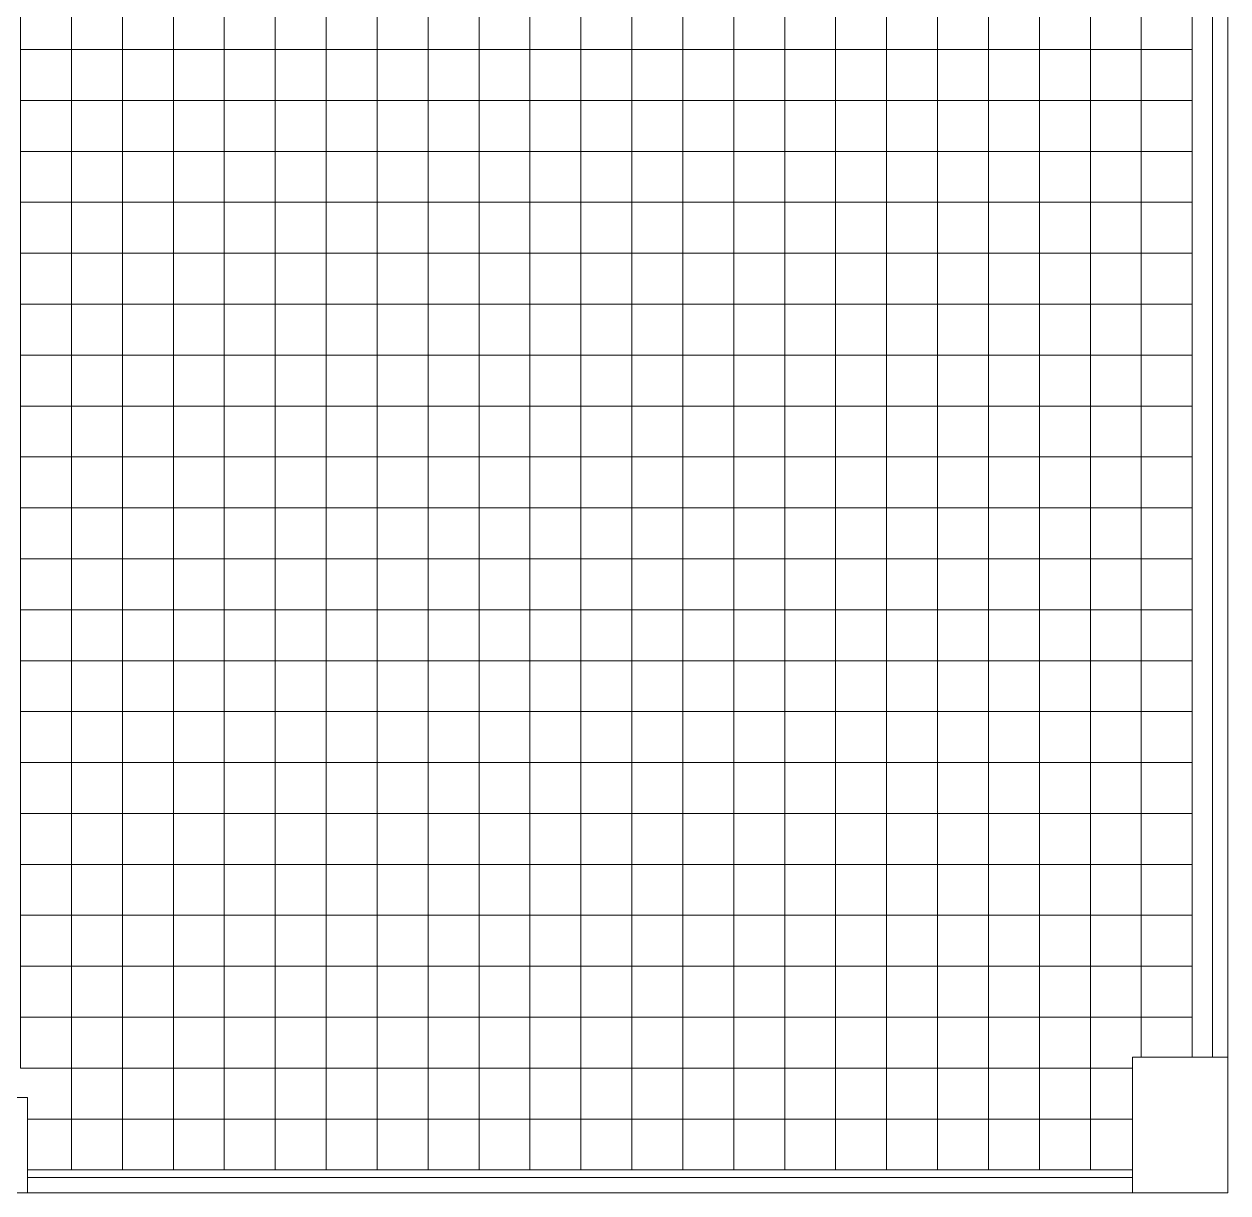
# Model space of a CAD drawing. Header units: millimetres. Extents: x 64346 to 109346, y 13371 to 45926.
# Drawn here: x 95168 to 109346, y 15926 to 29696 of the extents above; entities that cross this region are included whole.
import ezdxf

# ---------------------------------------------------------------- set-up
doc = ezdxf.new("R2010")
doc.units = ezdxf.units.MM
doc.layers.add('ARCH', color=7, linetype='Continuous', lineweight=5)
doc.layers.add('Ceiling Grid', color=250, linetype='Continuous', lineweight=5)

msp = doc.modelspace()

# ---------------------------------------------------------------- linework, layer by layer
at = {"layer": 'ARCH', "lineweight": 15}
for p, q in [((109346, 45926), (109346, 15926)), ((109166, 30363), (109166, 17526)), ((108221, 16106), (95209, 16106)), ((109346, 15926), (64346, 15926))]:
    msp.add_line(p, q, dxfattribs=at)
for points in [[(108221, 15926), (109346, 15926), (109346, 17526), (108221, 17526)], [(94084, 15926), (95209, 15926), (95209, 17051), (94084, 17051)]]:
    msp.add_lwpolyline(points, close=True, dxfattribs=at)
at = {"layer": 'Ceiling Grid', "lineweight": 15}
for p, q in [((95126, 17396), (95726, 17396)), ((95726, 17396), (95726, 16796)), ((95726, 16796), (95209, 16796)), ((95209, 16796), (95726, 16796)), ((95726, 16796), (95726, 16196)), ((95726, 16196), (95209, 16196))]:
    msp.add_line(p, q, dxfattribs=at)
for points in [[(95126, 29996), (95726, 29996), (95726, 29396), (95126, 29396)], [(95726, 29996), (96326, 29996), (96326, 29396), (95726, 29396)], [(96326, 29996), (96926, 29996), (96926, 29396), (96326, 29396)], [(96926, 29996), (97526, 29996), (97526, 29396), (96926, 29396)], [(97526, 29996), (98126, 29996), (98126, 29396), (97526, 29396)], [(98126, 29996), (98726, 29996), (98726, 29396), (98126, 29396)], [(98726, 29996), (99326, 29996), (99326, 29396), (98726, 29396)], [(99326, 29996), (99926, 29996), (99926, 29396), (99326, 29396)], [(99926, 29996), (100526, 29996), (100526, 29396), (99926, 29396)], [(100526, 29996), (101126, 29996), (101126, 29396), (100526, 29396)], [(101126, 29996), (101726, 29996), (101726, 29396), (101126, 29396)], [(101726, 29996), (102326, 29996), (102326, 29396), (101726, 29396)], [(102326, 29996), (102926, 29996), (102926, 29396), (102326, 29396)], [(102926, 29996), (103526, 29996), (103526, 29396), (102926, 29396)], [(103526, 29996), (104126, 29996), (104126, 29396), (103526, 29396)], [(104126, 29996), (104726, 29996), (104726, 29396), (104126, 29396)], [(104726, 29996), (105326, 29996), (105326, 29396), (104726, 29396)], [(105326, 29996), (105926, 29996), (105926, 29396), (105326, 29396)], [(105926, 29996), (106526, 29996), (106526, 29396), (105926, 29396)], [(106526, 29996), (107126, 29996), (107126, 29396), (106526, 29396)], [(107126, 29996), (107726, 29996), (107726, 29396), (107126, 29396)], [(107726, 29996), (108326, 29996), (108326, 29396), (107726, 29396)], [(108326, 29996), (108926, 29996), (108926, 29396), (108326, 29396)], [(95126, 29396), (95726, 29396), (95726, 28796), (95126, 28796)], [(95726, 29396), (96326, 29396), (96326, 28796), (95726, 28796)], [(96326, 29396), (96926, 29396), (96926, 28796), (96326, 28796)], [(96926, 29396), (97526, 29396), (97526, 28796), (96926, 28796)], [(97526, 29396), (98126, 29396), (98126, 28796), (97526, 28796)], [(98126, 29396), (98726, 29396), (98726, 28796), (98126, 28796)], [(98726, 29396), (99326, 29396), (99326, 28796), (98726, 28796)], [(99326, 29396), (99926, 29396), (99926, 28796), (99326, 28796)], [(99926, 29396), (100526, 29396), (100526, 28796), (99926, 28796)], [(100526, 29396), (101126, 29396), (101126, 28796), (100526, 28796)], [(101126, 29396), (101726, 29396), (101726, 28796), (101126, 28796)], [(101726, 29396), (102326, 29396), (102326, 28796), (101726, 28796)], [(102326, 29396), (102926, 29396), (102926, 28796), (102326, 28796)], [(102926, 29396), (103526, 29396), (103526, 28796), (102926, 28796)], [(103526, 29396), (104126, 29396), (104126, 28796), (103526, 28796)], [(104126, 29396), (104726, 29396), (104726, 28796), (104126, 28796)], [(104726, 29396), (105326, 29396), (105326, 28796), (104726, 28796)], [(105326, 29396), (105926, 29396), (105926, 28796), (105326, 28796)], [(105926, 29396), (106526, 29396), (106526, 28796), (105926, 28796)], [(106526, 29396), (107126, 29396), (107126, 28796), (106526, 28796)], [(107126, 29396), (107726, 29396), (107726, 28796), (107126, 28796)], [(107726, 29396), (108326, 29396), (108326, 28796), (107726, 28796)], [(108326, 29396), (108926, 29396), (108926, 28796), (108326, 28796)], [(95126, 28796), (95726, 28796), (95726, 28196), (95126, 28196)], [(95726, 28796), (96326, 28796), (96326, 28196), (95726, 28196)], [(96326, 28796), (96926, 28796), (96926, 28196), (96326, 28196)], [(96926, 28796), (97526, 28796), (97526, 28196), (96926, 28196)], [(97526, 28796), (98126, 28796), (98126, 28196), (97526, 28196)], [(98126, 28796), (98726, 28796), (98726, 28196), (98126, 28196)], [(98726, 28796), (99326, 28796), (99326, 28196), (98726, 28196)], [(99326, 28796), (99926, 28796), (99926, 28196), (99326, 28196)], [(99926, 28796), (100526, 28796), (100526, 28196), (99926, 28196)], [(100526, 28796), (101126, 28796), (101126, 28196), (100526, 28196)], [(101126, 28796), (101726, 28796), (101726, 28196), (101126, 28196)], [(101726, 28796), (102326, 28796), (102326, 28196), (101726, 28196)], [(102326, 28796), (102926, 28796), (102926, 28196), (102326, 28196)], [(102926, 28796), (103526, 28796), (103526, 28196), (102926, 28196)], [(103526, 28796), (104126, 28796), (104126, 28196), (103526, 28196)], [(104126, 28796), (104726, 28796), (104726, 28196), (104126, 28196)], [(104726, 28796), (105326, 28796), (105326, 28196), (104726, 28196)], [(105326, 28796), (105926, 28796), (105926, 28196), (105326, 28196)], [(105926, 28796), (106526, 28796), (106526, 28196), (105926, 28196)], [(106526, 28796), (107126, 28796), (107126, 28196), (106526, 28196)], [(107126, 28796), (107726, 28796), (107726, 28196), (107126, 28196)], [(107726, 28796), (108326, 28796), (108326, 28196), (107726, 28196)], [(108326, 28796), (108926, 28796), (108926, 28196), (108326, 28196)], [(95126, 28196), (95726, 28196), (95726, 27596), (95126, 27596)], [(95726, 28196), (96326, 28196), (96326, 27596), (95726, 27596)], [(96326, 28196), (96926, 28196), (96926, 27596), (96326, 27596)], [(96926, 28196), (97526, 28196), (97526, 27596), (96926, 27596)], [(97526, 28196), (98126, 28196), (98126, 27596), (97526, 27596)], [(98126, 28196), (98726, 28196), (98726, 27596), (98126, 27596)], [(98726, 28196), (99326, 28196), (99326, 27596), (98726, 27596)], [(99326, 28196), (99926, 28196), (99926, 27596), (99326, 27596)], [(99926, 28196), (100526, 28196), (100526, 27596), (99926, 27596)], [(100526, 28196), (101126, 28196), (101126, 27596), (100526, 27596)], [(101126, 28196), (101726, 28196), (101726, 27596), (101126, 27596)], [(101726, 28196), (102326, 28196), (102326, 27596), (101726, 27596)], [(102326, 28196), (102926, 28196), (102926, 27596), (102326, 27596)], [(102926, 28196), (103526, 28196), (103526, 27596), (102926, 27596)], [(103526, 28196), (104126, 28196), (104126, 27596), (103526, 27596)], [(104126, 28196), (104726, 28196), (104726, 27596), (104126, 27596)], [(104726, 28196), (105326, 28196), (105326, 27596), (104726, 27596)], [(105326, 28196), (105926, 28196), (105926, 27596), (105326, 27596)], [(105926, 28196), (106526, 28196), (106526, 27596), (105926, 27596)], [(106526, 28196), (107126, 28196), (107126, 27596), (106526, 27596)], [(107126, 28196), (107726, 28196), (107726, 27596), (107126, 27596)], [(107726, 28196), (108326, 28196), (108326, 27596), (107726, 27596)], [(108326, 28196), (108926, 28196), (108926, 27596), (108326, 27596)], [(95126, 27596), (95726, 27596), (95726, 26996), (95126, 26996)], [(95726, 27596), (96326, 27596), (96326, 26996), (95726, 26996)], [(96326, 27596), (96926, 27596), (96926, 26996), (96326, 26996)], [(96926, 27596), (97526, 27596), (97526, 26996), (96926, 26996)], [(97526, 27596), (98126, 27596), (98126, 26996), (97526, 26996)], [(98126, 27596), (98726, 27596), (98726, 26996), (98126, 26996)], [(98726, 27596), (99326, 27596), (99326, 26996), (98726, 26996)], [(99326, 27596), (99926, 27596), (99926, 26996), (99326, 26996)], [(99926, 27596), (100526, 27596), (100526, 26996), (99926, 26996)], [(100526, 27596), (101126, 27596), (101126, 26996), (100526, 26996)], [(101126, 27596), (101726, 27596), (101726, 26996), (101126, 26996)], [(101726, 27596), (102326, 27596), (102326, 26996), (101726, 26996)], [(102326, 27596), (102926, 27596), (102926, 26996), (102326, 26996)], [(102926, 27596), (103526, 27596), (103526, 26996), (102926, 26996)], [(103526, 27596), (104126, 27596), (104126, 26996), (103526, 26996)], [(104126, 27596), (104726, 27596), (104726, 26996), (104126, 26996)], [(104726, 27596), (105326, 27596), (105326, 26996), (104726, 26996)], [(105326, 27596), (105926, 27596), (105926, 26996), (105326, 26996)], [(105926, 27596), (106526, 27596), (106526, 26996), (105926, 26996)], [(106526, 27596), (107126, 27596), (107126, 26996), (106526, 26996)], [(107126, 27596), (107726, 27596), (107726, 26996), (107126, 26996)], [(107726, 27596), (108326, 27596), (108326, 26996), (107726, 26996)], [(108326, 27596), (108926, 27596), (108926, 26996), (108326, 26996)], [(95126, 26996), (95726, 26996), (95726, 26396), (95126, 26396)], [(95726, 26996), (96326, 26996), (96326, 26396), (95726, 26396)], [(96326, 26996), (96926, 26996), (96926, 26396), (96326, 26396)], [(96926, 26996), (97526, 26996), (97526, 26396), (96926, 26396)], [(97526, 26996), (98126, 26996), (98126, 26396), (97526, 26396)], [(98126, 26996), (98726, 26996), (98726, 26396), (98126, 26396)], [(98726, 26996), (99326, 26996), (99326, 26396), (98726, 26396)], [(99326, 26996), (99926, 26996), (99926, 26396), (99326, 26396)], [(99926, 26996), (100526, 26996), (100526, 26396), (99926, 26396)], [(100526, 26996), (101126, 26996), (101126, 26396), (100526, 26396)], [(101126, 26996), (101726, 26996), (101726, 26396), (101126, 26396)], [(101726, 26996), (102326, 26996), (102326, 26396), (101726, 26396)], [(102326, 26996), (102926, 26996), (102926, 26396), (102326, 26396)], [(102926, 26996), (103526, 26996), (103526, 26396), (102926, 26396)], [(103526, 26996), (104126, 26996), (104126, 26396), (103526, 26396)], [(104126, 26996), (104726, 26996), (104726, 26396), (104126, 26396)], [(104726, 26996), (105326, 26996), (105326, 26396), (104726, 26396)], [(105326, 26996), (105926, 26996), (105926, 26396), (105326, 26396)], [(105926, 26996), (106526, 26996), (106526, 26396), (105926, 26396)], [(106526, 26996), (107126, 26996), (107126, 26396), (106526, 26396)], [(107126, 26996), (107726, 26996), (107726, 26396), (107126, 26396)], [(107726, 26996), (108326, 26996), (108326, 26396), (107726, 26396)], [(108326, 26996), (108926, 26996), (108926, 26396), (108326, 26396)], [(95126, 26396), (95726, 26396), (95726, 25796), (95126, 25796)], [(95726, 26396), (96326, 26396), (96326, 25796), (95726, 25796)], [(96326, 26396), (96926, 26396), (96926, 25796), (96326, 25796)], [(96926, 26396), (97526, 26396), (97526, 25796), (96926, 25796)], [(97526, 26396), (98126, 26396), (98126, 25796), (97526, 25796)], [(98126, 26396), (98726, 26396), (98726, 25796), (98126, 25796)], [(98726, 26396), (99326, 26396), (99326, 25796), (98726, 25796)], [(99326, 26396), (99926, 26396), (99926, 25796), (99326, 25796)], [(99926, 26396), (100526, 26396), (100526, 25796), (99926, 25796)], [(100526, 26396), (101126, 26396), (101126, 25796), (100526, 25796)], [(101126, 26396), (101726, 26396), (101726, 25796), (101126, 25796)], [(101726, 26396), (102326, 26396), (102326, 25796), (101726, 25796)], [(102326, 26396), (102926, 26396), (102926, 25796), (102326, 25796)], [(102926, 26396), (103526, 26396), (103526, 25796), (102926, 25796)], [(103526, 26396), (104126, 26396), (104126, 25796), (103526, 25796)], [(104126, 26396), (104726, 26396), (104726, 25796), (104126, 25796)], [(104726, 26396), (105326, 26396), (105326, 25796), (104726, 25796)], [(105326, 26396), (105926, 26396), (105926, 25796), (105326, 25796)], [(105926, 26396), (106526, 26396), (106526, 25796), (105926, 25796)], [(106526, 26396), (107126, 26396), (107126, 25796), (106526, 25796)], [(107126, 26396), (107726, 26396), (107726, 25796), (107126, 25796)], [(107726, 26396), (108326, 26396), (108326, 25796), (107726, 25796)], [(108326, 26396), (108926, 26396), (108926, 25796), (108326, 25796)], [(95126, 25796), (95726, 25796), (95726, 25196), (95126, 25196)], [(95726, 25796), (96326, 25796), (96326, 25196), (95726, 25196)], [(96326, 25796), (96926, 25796), (96926, 25196), (96326, 25196)], [(96926, 25796), (97526, 25796), (97526, 25196), (96926, 25196)], [(97526, 25796), (98126, 25796), (98126, 25196), (97526, 25196)], [(98126, 25796), (98726, 25796), (98726, 25196), (98126, 25196)], [(98726, 25796), (99326, 25796), (99326, 25196), (98726, 25196)], [(99326, 25796), (99926, 25796), (99926, 25196), (99326, 25196)], [(99926, 25796), (100526, 25796), (100526, 25196), (99926, 25196)], [(100526, 25796), (101126, 25796), (101126, 25196), (100526, 25196)], [(101126, 25796), (101726, 25796), (101726, 25196), (101126, 25196)], [(101726, 25796), (102326, 25796), (102326, 25196), (101726, 25196)], [(102326, 25796), (102926, 25796), (102926, 25196), (102326, 25196)], [(102926, 25796), (103526, 25796), (103526, 25196), (102926, 25196)], [(103526, 25796), (104126, 25796), (104126, 25196), (103526, 25196)], [(104126, 25796), (104726, 25796), (104726, 25196), (104126, 25196)], [(104726, 25796), (105326, 25796), (105326, 25196), (104726, 25196)], [(105326, 25796), (105926, 25796), (105926, 25196), (105326, 25196)], [(105926, 25796), (106526, 25796), (106526, 25196), (105926, 25196)], [(106526, 25796), (107126, 25796), (107126, 25196), (106526, 25196)], [(107126, 25796), (107726, 25796), (107726, 25196), (107126, 25196)], [(107726, 25796), (108326, 25796), (108326, 25196), (107726, 25196)], [(108326, 25796), (108926, 25796), (108926, 25196), (108326, 25196)], [(95126, 25196), (95726, 25196), (95726, 24596), (95126, 24596)], [(95726, 25196), (96326, 25196), (96326, 24596), (95726, 24596)], [(96326, 25196), (96926, 25196), (96926, 24596), (96326, 24596)], [(96926, 25196), (97526, 25196), (97526, 24596), (96926, 24596)], [(97526, 25196), (98126, 25196), (98126, 24596), (97526, 24596)], [(98126, 25196), (98726, 25196), (98726, 24596), (98126, 24596)], [(98726, 25196), (99326, 25196), (99326, 24596), (98726, 24596)], [(99326, 25196), (99926, 25196), (99926, 24596), (99326, 24596)], [(99926, 25196), (100526, 25196), (100526, 24596), (99926, 24596)], [(100526, 25196), (101126, 25196), (101126, 24596), (100526, 24596)], [(101126, 25196), (101726, 25196), (101726, 24596), (101126, 24596)], [(101726, 25196), (102326, 25196), (102326, 24596), (101726, 24596)], [(102326, 25196), (102926, 25196), (102926, 24596), (102326, 24596)], [(102926, 25196), (103526, 25196), (103526, 24596), (102926, 24596)], [(103526, 25196), (104126, 25196), (104126, 24596), (103526, 24596)], [(104126, 25196), (104726, 25196), (104726, 24596), (104126, 24596)], [(104726, 25196), (105326, 25196), (105326, 24596), (104726, 24596)], [(105326, 25196), (105926, 25196), (105926, 24596), (105326, 24596)], [(105926, 25196), (106526, 25196), (106526, 24596), (105926, 24596)], [(106526, 25196), (107126, 25196), (107126, 24596), (106526, 24596)], [(107126, 25196), (107726, 25196), (107726, 24596), (107126, 24596)], [(107726, 25196), (108326, 25196), (108326, 24596), (107726, 24596)], [(108326, 25196), (108926, 25196), (108926, 24596), (108326, 24596)], [(95126, 24596), (95726, 24596), (95726, 23996), (95126, 23996)], [(95726, 24596), (96326, 24596), (96326, 23996), (95726, 23996)], [(96326, 24596), (96926, 24596), (96926, 23996), (96326, 23996)], [(96926, 24596), (97526, 24596), (97526, 23996), (96926, 23996)], [(97526, 24596), (98126, 24596), (98126, 23996), (97526, 23996)], [(98126, 24596), (98726, 24596), (98726, 23996), (98126, 23996)], [(98726, 24596), (99326, 24596), (99326, 23996), (98726, 23996)], [(99326, 24596), (99926, 24596), (99926, 23996), (99326, 23996)], [(99926, 24596), (100526, 24596), (100526, 23996), (99926, 23996)], [(100526, 24596), (101126, 24596), (101126, 23996), (100526, 23996)], [(101126, 24596), (101726, 24596), (101726, 23996), (101126, 23996)], [(101726, 24596), (102326, 24596), (102326, 23996), (101726, 23996)], [(102326, 24596), (102926, 24596), (102926, 23996), (102326, 23996)], [(102926, 24596), (103526, 24596), (103526, 23996), (102926, 23996)], [(103526, 24596), (104126, 24596), (104126, 23996), (103526, 23996)], [(104126, 24596), (104726, 24596), (104726, 23996), (104126, 23996)], [(104726, 24596), (105326, 24596), (105326, 23996), (104726, 23996)], [(105326, 24596), (105926, 24596), (105926, 23996), (105326, 23996)], [(105926, 24596), (106526, 24596), (106526, 23996), (105926, 23996)], [(106526, 24596), (107126, 24596), (107126, 23996), (106526, 23996)], [(107126, 24596), (107726, 24596), (107726, 23996), (107126, 23996)], [(107726, 24596), (108326, 24596), (108326, 23996), (107726, 23996)], [(108326, 24596), (108926, 24596), (108926, 23996), (108326, 23996)], [(95126, 23996), (95726, 23996), (95726, 23396), (95126, 23396)], [(95726, 23996), (96326, 23996), (96326, 23396), (95726, 23396)], [(96326, 23996), (96926, 23996), (96926, 23396), (96326, 23396)], [(96926, 23996), (97526, 23996), (97526, 23396), (96926, 23396)], [(97526, 23996), (98126, 23996), (98126, 23396), (97526, 23396)], [(98126, 23996), (98726, 23996), (98726, 23396), (98126, 23396)], [(98726, 23996), (99326, 23996), (99326, 23396), (98726, 23396)], [(99326, 23996), (99926, 23996), (99926, 23396), (99326, 23396)], [(99926, 23996), (100526, 23996), (100526, 23396), (99926, 23396)], [(100526, 23996), (101126, 23996), (101126, 23396), (100526, 23396)], [(101126, 23996), (101726, 23996), (101726, 23396), (101126, 23396)], [(101726, 23996), (102326, 23996), (102326, 23396), (101726, 23396)], [(102326, 23996), (102926, 23996), (102926, 23396), (102326, 23396)], [(102926, 23996), (103526, 23996), (103526, 23396), (102926, 23396)], [(103526, 23996), (104126, 23996), (104126, 23396), (103526, 23396)], [(104126, 23996), (104726, 23996), (104726, 23396), (104126, 23396)], [(104726, 23996), (105326, 23996), (105326, 23396), (104726, 23396)], [(105326, 23996), (105926, 23996), (105926, 23396), (105326, 23396)], [(105926, 23996), (106526, 23996), (106526, 23396), (105926, 23396)], [(106526, 23996), (107126, 23996), (107126, 23396), (106526, 23396)], [(107126, 23996), (107726, 23996), (107726, 23396), (107126, 23396)], [(107726, 23996), (108326, 23996), (108326, 23396), (107726, 23396)], [(108326, 23996), (108926, 23996), (108926, 23396), (108326, 23396)], [(95126, 23396), (95726, 23396), (95726, 22796), (95126, 22796)], [(95726, 23396), (96326, 23396), (96326, 22796), (95726, 22796)], [(96326, 23396), (96926, 23396), (96926, 22796), (96326, 22796)], [(96926, 23396), (97526, 23396), (97526, 22796), (96926, 22796)], [(97526, 23396), (98126, 23396), (98126, 22796), (97526, 22796)], [(98126, 23396), (98726, 23396), (98726, 22796), (98126, 22796)], [(98726, 23396), (99326, 23396), (99326, 22796), (98726, 22796)], [(99326, 23396), (99926, 23396), (99926, 22796), (99326, 22796)], [(99926, 23396), (100526, 23396), (100526, 22796), (99926, 22796)], [(100526, 23396), (101126, 23396), (101126, 22796), (100526, 22796)], [(101126, 23396), (101726, 23396), (101726, 22796), (101126, 22796)], [(101726, 23396), (102326, 23396), (102326, 22796), (101726, 22796)], [(102326, 23396), (102926, 23396), (102926, 22796), (102326, 22796)], [(102926, 23396), (103526, 23396), (103526, 22796), (102926, 22796)], [(103526, 23396), (104126, 23396), (104126, 22796), (103526, 22796)], [(104126, 23396), (104726, 23396), (104726, 22796), (104126, 22796)], [(104726, 23396), (105326, 23396), (105326, 22796), (104726, 22796)], [(105326, 23396), (105926, 23396), (105926, 22796), (105326, 22796)], [(105926, 23396), (106526, 23396), (106526, 22796), (105926, 22796)], [(106526, 23396), (107126, 23396), (107126, 22796), (106526, 22796)], [(107126, 23396), (107726, 23396), (107726, 22796), (107126, 22796)], [(107726, 23396), (108326, 23396), (108326, 22796), (107726, 22796)], [(108326, 23396), (108926, 23396), (108926, 22796), (108326, 22796)], [(95126, 22796), (95726, 22796), (95726, 22196), (95126, 22196)], [(95726, 22796), (96326, 22796), (96326, 22196), (95726, 22196)], [(96326, 22796), (96926, 22796), (96926, 22196), (96326, 22196)], [(96926, 22796), (97526, 22796), (97526, 22196), (96926, 22196)], [(97526, 22796), (98126, 22796), (98126, 22196), (97526, 22196)], [(98126, 22796), (98726, 22796), (98726, 22196), (98126, 22196)], [(98726, 22796), (99326, 22796), (99326, 22196), (98726, 22196)], [(99326, 22796), (99926, 22796), (99926, 22196), (99326, 22196)], [(99926, 22796), (100526, 22796), (100526, 22196), (99926, 22196)], [(100526, 22796), (101126, 22796), (101126, 22196), (100526, 22196)], [(101126, 22796), (101726, 22796), (101726, 22196), (101126, 22196)], [(101726, 22796), (102326, 22796), (102326, 22196), (101726, 22196)], [(102326, 22796), (102926, 22796), (102926, 22196), (102326, 22196)], [(102926, 22796), (103526, 22796), (103526, 22196), (102926, 22196)], [(103526, 22796), (104126, 22796), (104126, 22196), (103526, 22196)], [(104126, 22796), (104726, 22796), (104726, 22196), (104126, 22196)], [(104726, 22796), (105326, 22796), (105326, 22196), (104726, 22196)], [(105326, 22796), (105926, 22796), (105926, 22196), (105326, 22196)], [(105926, 22796), (106526, 22796), (106526, 22196), (105926, 22196)], [(106526, 22796), (107126, 22796), (107126, 22196), (106526, 22196)], [(107126, 22796), (107726, 22796), (107726, 22196), (107126, 22196)], [(107726, 22796), (108326, 22796), (108326, 22196), (107726, 22196)], [(108326, 22796), (108926, 22796), (108926, 22196), (108326, 22196)], [(95126, 22196), (95726, 22196), (95726, 21596), (95126, 21596)], [(95726, 22196), (96326, 22196), (96326, 21596), (95726, 21596)], [(96326, 22196), (96926, 22196), (96926, 21596), (96326, 21596)], [(96926, 22196), (97526, 22196), (97526, 21596), (96926, 21596)], [(97526, 22196), (98126, 22196), (98126, 21596), (97526, 21596)], [(98126, 22196), (98726, 22196), (98726, 21596), (98126, 21596)], [(98726, 22196), (99326, 22196), (99326, 21596), (98726, 21596)], [(99326, 22196), (99926, 22196), (99926, 21596), (99326, 21596)], [(99926, 22196), (100526, 22196), (100526, 21596), (99926, 21596)], [(100526, 22196), (101126, 22196), (101126, 21596), (100526, 21596)], [(101126, 22196), (101726, 22196), (101726, 21596), (101126, 21596)], [(101726, 22196), (102326, 22196), (102326, 21596), (101726, 21596)], [(102326, 22196), (102926, 22196), (102926, 21596), (102326, 21596)], [(102926, 22196), (103526, 22196), (103526, 21596), (102926, 21596)], [(103526, 22196), (104126, 22196), (104126, 21596), (103526, 21596)], [(104126, 22196), (104726, 22196), (104726, 21596), (104126, 21596)], [(104726, 22196), (105326, 22196), (105326, 21596), (104726, 21596)], [(105326, 22196), (105926, 22196), (105926, 21596), (105326, 21596)], [(105926, 22196), (106526, 22196), (106526, 21596), (105926, 21596)], [(106526, 22196), (107126, 22196), (107126, 21596), (106526, 21596)], [(107126, 22196), (107726, 22196), (107726, 21596), (107126, 21596)], [(107726, 22196), (108326, 22196), (108326, 21596), (107726, 21596)], [(108326, 22196), (108926, 22196), (108926, 21596), (108326, 21596)], [(95126, 21596), (95726, 21596), (95726, 20996), (95126, 20996)], [(95726, 21596), (96326, 21596), (96326, 20996), (95726, 20996)], [(96326, 21596), (96926, 21596), (96926, 20996), (96326, 20996)], [(96926, 21596), (97526, 21596), (97526, 20996), (96926, 20996)], [(97526, 21596), (98126, 21596), (98126, 20996), (97526, 20996)], [(98126, 21596), (98726, 21596), (98726, 20996), (98126, 20996)], [(98726, 21596), (99326, 21596), (99326, 20996), (98726, 20996)], [(99326, 21596), (99926, 21596), (99926, 20996), (99326, 20996)], [(99926, 21596), (100526, 21596), (100526, 20996), (99926, 20996)], [(100526, 21596), (101126, 21596), (101126, 20996), (100526, 20996)], [(101126, 21596), (101726, 21596), (101726, 20996), (101126, 20996)], [(101726, 21596), (102326, 21596), (102326, 20996), (101726, 20996)], [(102326, 21596), (102926, 21596), (102926, 20996), (102326, 20996)], [(102926, 21596), (103526, 21596), (103526, 20996), (102926, 20996)], [(103526, 21596), (104126, 21596), (104126, 20996), (103526, 20996)], [(104126, 21596), (104726, 21596), (104726, 20996), (104126, 20996)], [(104726, 21596), (105326, 21596), (105326, 20996), (104726, 20996)], [(105326, 21596), (105926, 21596), (105926, 20996), (105326, 20996)], [(105926, 21596), (106526, 21596), (106526, 20996), (105926, 20996)], [(106526, 21596), (107126, 21596), (107126, 20996), (106526, 20996)], [(107126, 21596), (107726, 21596), (107726, 20996), (107126, 20996)], [(107726, 21596), (108326, 21596), (108326, 20996), (107726, 20996)], [(108326, 21596), (108926, 21596), (108926, 20996), (108326, 20996)], [(95126, 20996), (95726, 20996), (95726, 20396), (95126, 20396)], [(95726, 20996), (96326, 20996), (96326, 20396), (95726, 20396)], [(96326, 20996), (96926, 20996), (96926, 20396), (96326, 20396)], [(96926, 20996), (97526, 20996), (97526, 20396), (96926, 20396)], [(97526, 20996), (98126, 20996), (98126, 20396), (97526, 20396)], [(98126, 20996), (98726, 20996), (98726, 20396), (98126, 20396)], [(98726, 20996), (99326, 20996), (99326, 20396), (98726, 20396)], [(99326, 20996), (99926, 20996), (99926, 20396), (99326, 20396)], [(99926, 20996), (100526, 20996), (100526, 20396), (99926, 20396)], [(100526, 20996), (101126, 20996), (101126, 20396), (100526, 20396)], [(101126, 20996), (101726, 20996), (101726, 20396), (101126, 20396)], [(101726, 20996), (102326, 20996), (102326, 20396), (101726, 20396)], [(102326, 20996), (102926, 20996), (102926, 20396), (102326, 20396)], [(102926, 20996), (103526, 20996), (103526, 20396), (102926, 20396)], [(103526, 20996), (104126, 20996), (104126, 20396), (103526, 20396)], [(104126, 20996), (104726, 20996), (104726, 20396), (104126, 20396)], [(104726, 20996), (105326, 20996), (105326, 20396), (104726, 20396)], [(105326, 20996), (105926, 20996), (105926, 20396), (105326, 20396)], [(105926, 20996), (106526, 20996), (106526, 20396), (105926, 20396)], [(106526, 20996), (107126, 20996), (107126, 20396), (106526, 20396)], [(107126, 20996), (107726, 20996), (107726, 20396), (107126, 20396)], [(107726, 20996), (108326, 20996), (108326, 20396), (107726, 20396)], [(108326, 20996), (108926, 20996), (108926, 20396), (108326, 20396)], [(95126, 20396), (95726, 20396), (95726, 19796), (95126, 19796)], [(95726, 20396), (96326, 20396), (96326, 19796), (95726, 19796)], [(96326, 20396), (96926, 20396), (96926, 19796), (96326, 19796)], [(96926, 20396), (97526, 20396), (97526, 19796), (96926, 19796)], [(97526, 20396), (98126, 20396), (98126, 19796), (97526, 19796)], [(98126, 20396), (98726, 20396), (98726, 19796), (98126, 19796)], [(98726, 20396), (99326, 20396), (99326, 19796), (98726, 19796)], [(99326, 20396), (99926, 20396), (99926, 19796), (99326, 19796)], [(99926, 20396), (100526, 20396), (100526, 19796), (99926, 19796)], [(100526, 20396), (101126, 20396), (101126, 19796), (100526, 19796)], [(101126, 20396), (101726, 20396), (101726, 19796), (101126, 19796)], [(101726, 20396), (102326, 20396), (102326, 19796), (101726, 19796)], [(102326, 20396), (102926, 20396), (102926, 19796), (102326, 19796)], [(102926, 20396), (103526, 20396), (103526, 19796), (102926, 19796)], [(103526, 20396), (104126, 20396), (104126, 19796), (103526, 19796)], [(104126, 20396), (104726, 20396), (104726, 19796), (104126, 19796)], [(104726, 20396), (105326, 20396), (105326, 19796), (104726, 19796)], [(105326, 20396), (105926, 20396), (105926, 19796), (105326, 19796)], [(105926, 20396), (106526, 20396), (106526, 19796), (105926, 19796)], [(106526, 20396), (107126, 20396), (107126, 19796), (106526, 19796)], [(107126, 20396), (107726, 20396), (107726, 19796), (107126, 19796)], [(107726, 20396), (108326, 20396), (108326, 19796), (107726, 19796)], [(108326, 20396), (108926, 20396), (108926, 19796), (108326, 19796)], [(95126, 19796), (95726, 19796), (95726, 19196), (95126, 19196)], [(95726, 19796), (96326, 19796), (96326, 19196), (95726, 19196)], [(96326, 19796), (96926, 19796), (96926, 19196), (96326, 19196)], [(96926, 19796), (97526, 19796), (97526, 19196), (96926, 19196)], [(97526, 19796), (98126, 19796), (98126, 19196), (97526, 19196)], [(98126, 19796), (98726, 19796), (98726, 19196), (98126, 19196)], [(98726, 19796), (99326, 19796), (99326, 19196), (98726, 19196)], [(99326, 19796), (99926, 19796), (99926, 19196), (99326, 19196)], [(99926, 19796), (100526, 19796), (100526, 19196), (99926, 19196)], [(100526, 19796), (101126, 19796), (101126, 19196), (100526, 19196)], [(101126, 19796), (101726, 19796), (101726, 19196), (101126, 19196)], [(101726, 19796), (102326, 19796), (102326, 19196), (101726, 19196)], [(102326, 19796), (102926, 19796), (102926, 19196), (102326, 19196)], [(102926, 19796), (103526, 19796), (103526, 19196), (102926, 19196)], [(103526, 19796), (104126, 19796), (104126, 19196), (103526, 19196)], [(104126, 19796), (104726, 19796), (104726, 19196), (104126, 19196)], [(104726, 19796), (105326, 19796), (105326, 19196), (104726, 19196)], [(105326, 19796), (105926, 19796), (105926, 19196), (105326, 19196)], [(105926, 19796), (106526, 19796), (106526, 19196), (105926, 19196)], [(106526, 19796), (107126, 19796), (107126, 19196), (106526, 19196)], [(107126, 19796), (107726, 19796), (107726, 19196), (107126, 19196)], [(107726, 19796), (108326, 19796), (108326, 19196), (107726, 19196)], [(108326, 19796), (108926, 19796), (108926, 19196), (108326, 19196)], [(95126, 19196), (95726, 19196), (95726, 18596), (95126, 18596)], [(95726, 19196), (96326, 19196), (96326, 18596), (95726, 18596)], [(96326, 19196), (96926, 19196), (96926, 18596), (96326, 18596)], [(96926, 19196), (97526, 19196), (97526, 18596), (96926, 18596)], [(97526, 19196), (98126, 19196), (98126, 18596), (97526, 18596)], [(98126, 19196), (98726, 19196), (98726, 18596), (98126, 18596)], [(98726, 19196), (99326, 19196), (99326, 18596), (98726, 18596)], [(99326, 19196), (99926, 19196), (99926, 18596), (99326, 18596)], [(99926, 19196), (100526, 19196), (100526, 18596), (99926, 18596)], [(100526, 19196), (101126, 19196), (101126, 18596), (100526, 18596)], [(101126, 19196), (101726, 19196), (101726, 18596), (101126, 18596)], [(101726, 19196), (102326, 19196), (102326, 18596), (101726, 18596)], [(102326, 19196), (102926, 19196), (102926, 18596), (102326, 18596)], [(102926, 19196), (103526, 19196), (103526, 18596), (102926, 18596)], [(103526, 19196), (104126, 19196), (104126, 18596), (103526, 18596)], [(104126, 19196), (104726, 19196), (104726, 18596), (104126, 18596)], [(104726, 19196), (105326, 19196), (105326, 18596), (104726, 18596)], [(105326, 19196), (105926, 19196), (105926, 18596), (105326, 18596)], [(105926, 19196), (106526, 19196), (106526, 18596), (105926, 18596)], [(106526, 19196), (107126, 19196), (107126, 18596), (106526, 18596)], [(107126, 19196), (107726, 19196), (107726, 18596), (107126, 18596)], [(107726, 19196), (108326, 19196), (108326, 18596), (107726, 18596)], [(108326, 19196), (108926, 19196), (108926, 18596), (108326, 18596)], [(95126, 18596), (95726, 18596), (95726, 17996), (95126, 17996)], [(95726, 18596), (96326, 18596), (96326, 17996), (95726, 17996)], [(96326, 18596), (96926, 18596), (96926, 17996), (96326, 17996)], [(96926, 18596), (97526, 18596), (97526, 17996), (96926, 17996)], [(97526, 18596), (98126, 18596), (98126, 17996), (97526, 17996)], [(98126, 18596), (98726, 18596), (98726, 17996), (98126, 17996)], [(98726, 18596), (99326, 18596), (99326, 17996), (98726, 17996)], [(99326, 18596), (99926, 18596), (99926, 17996), (99326, 17996)], [(99926, 18596), (100526, 18596), (100526, 17996), (99926, 17996)], [(100526, 18596), (101126, 18596), (101126, 17996), (100526, 17996)], [(101126, 18596), (101726, 18596), (101726, 17996), (101126, 17996)], [(101726, 18596), (102326, 18596), (102326, 17996), (101726, 17996)], [(102326, 18596), (102926, 18596), (102926, 17996), (102326, 17996)], [(102926, 18596), (103526, 18596), (103526, 17996), (102926, 17996)], [(103526, 18596), (104126, 18596), (104126, 17996), (103526, 17996)], [(104126, 18596), (104726, 18596), (104726, 17996), (104126, 17996)], [(104726, 18596), (105326, 18596), (105326, 17996), (104726, 17996)], [(105326, 18596), (105926, 18596), (105926, 17996), (105326, 17996)], [(105926, 18596), (106526, 18596), (106526, 17996), (105926, 17996)], [(106526, 18596), (107126, 18596), (107126, 17996), (106526, 17996)], [(107126, 18596), (107726, 18596), (107726, 17996), (107126, 17996)], [(107726, 18596), (108326, 18596), (108326, 17996), (107726, 17996)], [(108326, 18596), (108926, 18596), (108926, 17996), (108326, 17996)], [(95126, 17996), (95726, 17996), (95726, 17396), (95126, 17396)], [(95726, 17996), (96326, 17996), (96326, 17396), (95726, 17396)], [(96326, 17996), (96926, 17996), (96926, 17396), (96326, 17396)], [(96926, 17996), (97526, 17996), (97526, 17396), (96926, 17396)], [(97526, 17996), (98126, 17996), (98126, 17396), (97526, 17396)], [(98126, 17996), (98726, 17996), (98726, 17396), (98126, 17396)], [(98726, 17996), (99326, 17996), (99326, 17396), (98726, 17396)], [(99326, 17996), (99926, 17996), (99926, 17396), (99326, 17396)], [(99926, 17996), (100526, 17996), (100526, 17396), (99926, 17396)], [(100526, 17996), (101126, 17996), (101126, 17396), (100526, 17396)], [(101126, 17996), (101726, 17996), (101726, 17396), (101126, 17396)], [(101726, 17996), (102326, 17996), (102326, 17396), (101726, 17396)], [(102326, 17996), (102926, 17996), (102926, 17396), (102326, 17396)], [(102926, 17996), (103526, 17996), (103526, 17396), (102926, 17396)], [(103526, 17996), (104126, 17996), (104126, 17396), (103526, 17396)], [(104126, 17996), (104726, 17996), (104726, 17396), (104126, 17396)], [(104726, 17996), (105326, 17996), (105326, 17396), (104726, 17396)], [(105326, 17996), (105926, 17996), (105926, 17396), (105326, 17396)], [(105926, 17996), (106526, 17996), (106526, 17396), (105926, 17396)], [(106526, 17996), (107126, 17996), (107126, 17396), (106526, 17396)], [(107126, 17996), (107726, 17996), (107726, 17396), (107126, 17396)], [(95726, 17396), (96326, 17396), (96326, 16796), (95726, 16796)], [(96326, 17396), (96926, 17396), (96926, 16796), (96326, 16796)], [(96926, 17396), (97526, 17396), (97526, 16796), (96926, 16796)], [(97526, 17396), (98126, 17396), (98126, 16796), (97526, 16796)], [(98126, 17396), (98726, 17396), (98726, 16796), (98126, 16796)], [(98726, 17396), (99326, 17396), (99326, 16796), (98726, 16796)], [(99326, 17396), (99926, 17396), (99926, 16796), (99326, 16796)], [(99926, 17396), (100526, 17396), (100526, 16796), (99926, 16796)], [(100526, 17396), (101126, 17396), (101126, 16796), (100526, 16796)], [(101126, 17396), (101726, 17396), (101726, 16796), (101126, 16796)], [(101726, 17396), (102326, 17396), (102326, 16796), (101726, 16796)], [(102326, 17396), (102926, 17396), (102926, 16796), (102326, 16796)], [(102926, 17396), (103526, 17396), (103526, 16796), (102926, 16796)], [(103526, 17396), (104126, 17396), (104126, 16796), (103526, 16796)], [(104126, 17396), (104726, 17396), (104726, 16796), (104126, 16796)], [(104726, 17396), (105326, 17396), (105326, 16796), (104726, 16796)], [(105326, 17396), (105926, 17396), (105926, 16796), (105326, 16796)], [(105926, 17396), (106526, 17396), (106526, 16796), (105926, 16796)], [(106526, 17396), (107126, 17396), (107126, 16796), (106526, 16796)], [(107126, 17396), (107726, 17396), (107726, 16796), (107126, 16796)], [(95726, 16796), (96326, 16796), (96326, 16196), (95726, 16196)], [(96326, 16796), (96926, 16796), (96926, 16196), (96326, 16196)], [(96926, 16796), (97526, 16796), (97526, 16196), (96926, 16196)], [(97526, 16796), (98126, 16796), (98126, 16196), (97526, 16196)], [(98126, 16796), (98726, 16796), (98726, 16196), (98126, 16196)], [(98726, 16796), (99326, 16796), (99326, 16196), (98726, 16196)], [(99326, 16796), (99926, 16796), (99926, 16196), (99326, 16196)], [(99926, 16796), (100526, 16796), (100526, 16196), (99926, 16196)], [(100526, 16796), (101126, 16796), (101126, 16196), (100526, 16196)], [(101126, 16796), (101726, 16796), (101726, 16196), (101126, 16196)], [(101726, 16796), (102326, 16796), (102326, 16196), (101726, 16196)], [(102326, 16796), (102926, 16796), (102926, 16196), (102326, 16196)], [(102926, 16796), (103526, 16796), (103526, 16196), (102926, 16196)], [(103526, 16796), (104126, 16796), (104126, 16196), (103526, 16196)], [(104126, 16796), (104726, 16796), (104726, 16196), (104126, 16196)], [(104726, 16796), (105326, 16796), (105326, 16196), (104726, 16196)], [(105326, 16796), (105926, 16796), (105926, 16196), (105326, 16196)], [(105926, 16796), (106526, 16796), (106526, 16196), (105926, 16196)], [(106526, 16796), (107126, 16796), (107126, 16196), (106526, 16196)], [(107126, 16796), (107726, 16796), (107726, 16196), (107126, 16196)]]:
    msp.add_lwpolyline(points, close=True, dxfattribs=at)
for points in [[(108221, 17396), (107726, 17396), (107726, 17996), (108326, 17996), (108326, 17526)], [(108326, 17526), (108326, 17996), (108926, 17996), (108926, 17526)], [(108221, 16796), (107726, 16796), (107726, 17396), (108221, 17396)], [(108221, 16196), (107726, 16196), (107726, 16796), (108221, 16796)]]:
    msp.add_lwpolyline(points, dxfattribs=at)

doc.saveas('drawing.dxf')
